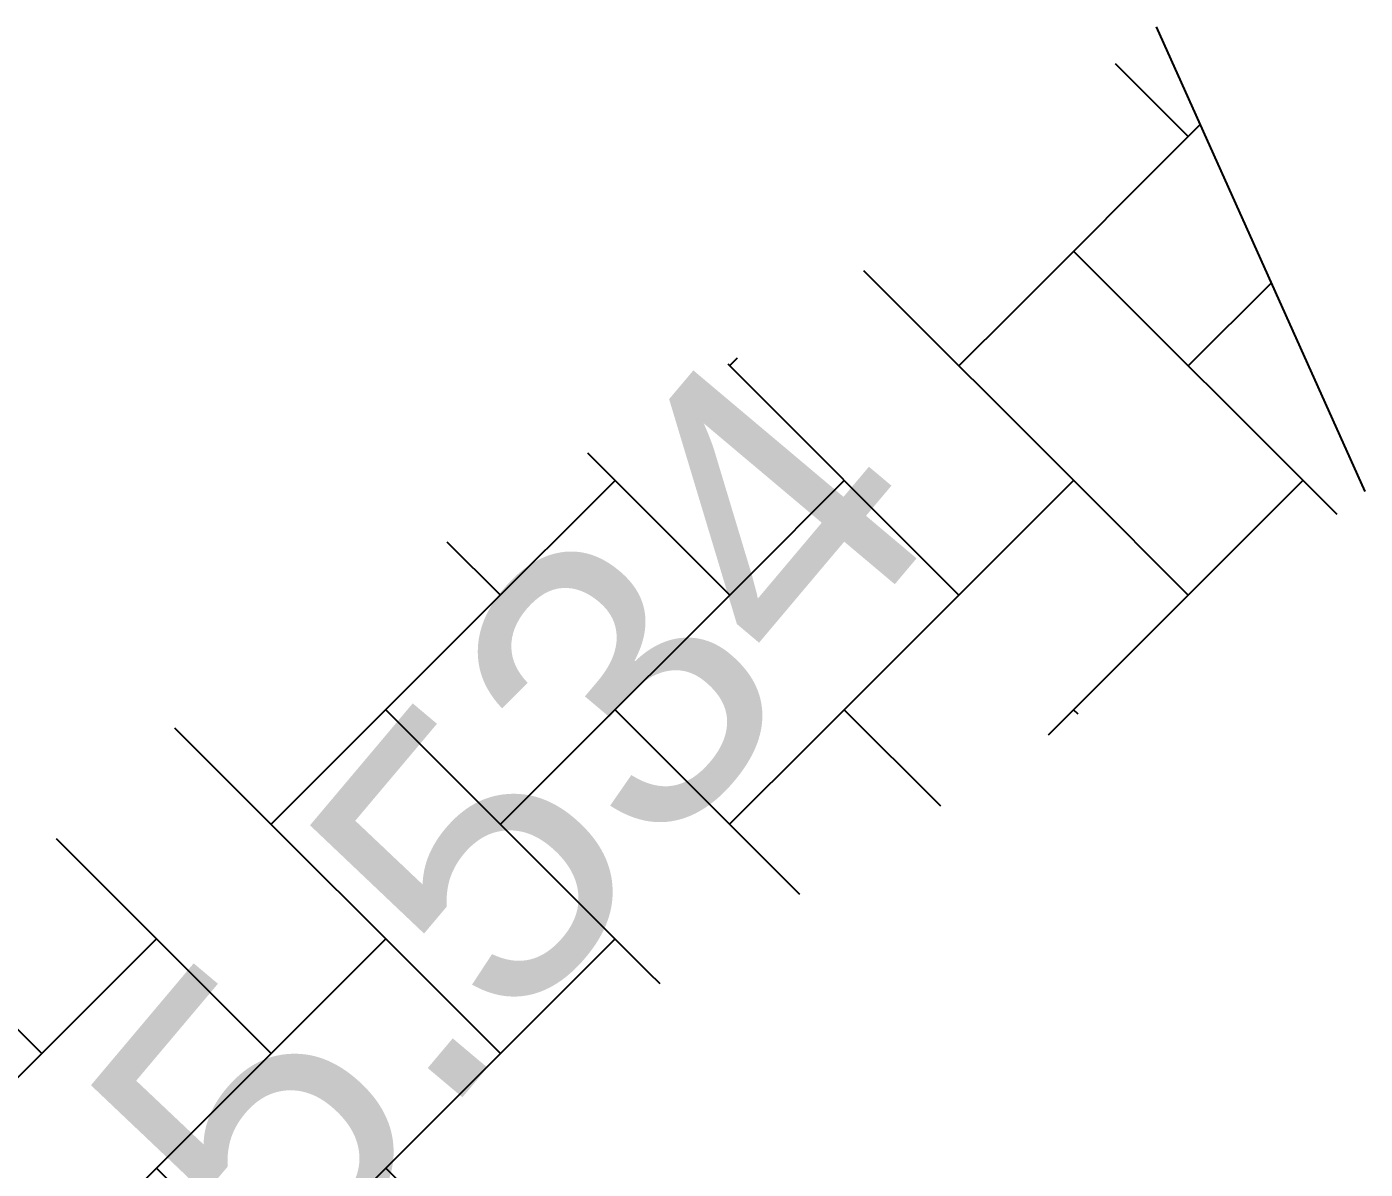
# Model space of a CAD drawing. Header units: millimetres. Extents: x 234588 to 238075, y 2578744 to 2579543.
# Drawn here: x 236622.49 to 236633.39, y 2579105.22 to 2579114.52 of the extents above; entities that cross this region are included whole.
import ezdxf

# ---------------------------------------------------------------- set-up
doc = ezdxf.new("R2010")
doc.units = ezdxf.units.MM
doc.header["$MEASUREMENT"] = 0
doc.layers.add('Points-NUM', color=4, linetype='Continuous')
doc.layers.add('RL', color=7, linetype='Continuous')
doc.styles.get("Standard").update_dxf_attribs({"font": 'arial.ttf'})
pattern_1 = [(135, (3642288.8902, 2266386.2056), (-1.86676190233, 3e-16), [3.96, -1.32]), (225, (3642287.9568, 2266387.139), (-1.86676190233, 3e-16), [3.96, -1.32])]

msp = doc.modelspace()

# ---------------------------------------------------------------- hatches: boundary and pattern name
at = {"layer": 'Points-NUM'}
h = msp.add_hatch(dxfattribs=at)
h.set_pattern_fill('AR-HBONE', color=256, scale=0.33, angle=90, style=0)
h.set_pattern_definition(pattern_1)
h.paths.add_polyline_path([(236631.679, 2579114.504), (236631.667, 2579114.494), (236631.656, 2579114.485), (236631.645, 2579114.475), (236631.634, 2579114.465), (236631.622, 2579114.455), (236631.611, 2579114.445), (236631.6, 2579114.435), (236631.588, 2579114.425), (236631.577, 2579114.416), (236631.566, 2579114.406), (236631.554, 2579114.396), (236631.543, 2579114.386), (236631.532, 2579114.376), (236631.52, 2579114.366), (236631.509, 2579114.356), (236631.498, 2579114.346), (236631.486, 2579114.337), (236631.475, 2579114.327), (236631.464, 2579114.317), (236631.453, 2579114.307), (236631.441, 2579114.297), (236631.43, 2579114.287), (236631.419, 2579114.277), (236631.407, 2579114.267), (236631.396, 2579114.258), (236631.385, 2579114.248), (236631.373, 2579114.238), (236631.362, 2579114.228), (236631.351, 2579114.218), (236631.339, 2579114.208), (236631.328, 2579114.198), (236631.317, 2579114.188), (236631.305, 2579114.179), (236631.294, 2579114.169), (236631.283, 2579114.159), (236631.272, 2579114.149), (236631.26, 2579114.139), (236631.249, 2579114.129), (236631.238, 2579114.119), (236631.226, 2579114.11), (236631.215, 2579114.1), (236631.203, 2579114.09), (236631.192, 2579114.08), (236631.181, 2579114.07), (236631.169, 2579114.061), (236631.158, 2579114.051), (236631.147, 2579114.041), (236631.135, 2579114.031), (236631.124, 2579114.021), (236631.112, 2579114.011), (236631.101, 2579114.002), (236631.09, 2579113.992), (236631.078, 2579113.982), (236631.067, 2579113.972), (236631.056, 2579113.962), (236631.044, 2579113.953), (236631.033, 2579113.943), (236631.022, 2579113.933), (236631.01, 2579113.923), (236630.999, 2579113.913), (236630.987, 2579113.904), (236630.976, 2579113.894), (236630.965, 2579113.884), (236630.953, 2579113.874), (236630.942, 2579113.864), (236630.931, 2579113.855), (236630.919, 2579113.845), (236630.908, 2579113.835), (236630.896, 2579113.825), (236630.885, 2579113.815), (236630.874, 2579113.806), (236630.862, 2579113.796), (236630.851, 2579113.786), (236630.84, 2579113.776), (236630.828, 2579113.766), (236630.817, 2579113.756), (236630.806, 2579113.747), (236630.794, 2579113.737), (236630.783, 2579113.727), (236630.771, 2579113.717), (236630.76, 2579113.707), (236630.749, 2579113.698), (236630.737, 2579113.688), (236630.726, 2579113.678), (236630.715, 2579113.668), (236630.703, 2579113.658), (236630.692, 2579113.649), (236630.68, 2579113.639), (236630.669, 2579113.629), (236630.657, 2579113.62), (236630.646, 2579113.61), (236630.634, 2579113.601), (236630.623, 2579113.591), (236630.611, 2579113.581), (236630.6, 2579113.572), (236630.588, 2579113.562), (236630.577, 2579113.552), (236630.565, 2579113.543), (236630.554, 2579113.533), (236630.542, 2579113.524), (236630.531, 2579113.514), (236630.519, 2579113.504), (236630.508, 2579113.495), (236630.496, 2579113.485), (236630.485, 2579113.475), (236630.473, 2579113.466), (236630.462, 2579113.456), (236630.45, 2579113.447), (236630.438, 2579113.437), (236630.427, 2579113.427), (236630.415, 2579113.418), (236630.404, 2579113.408), (236630.392, 2579113.398), (236630.381, 2579113.389), (236630.369, 2579113.379), (236630.358, 2579113.37), (236630.346, 2579113.36), (236630.335, 2579113.35), (236630.323, 2579113.341), (236630.312, 2579113.331), (236630.3, 2579113.321), (236630.289, 2579113.312), (236630.277, 2579113.302), (236630.266, 2579113.293), (236630.254, 2579113.283), (236630.243, 2579113.273), (236630.231, 2579113.264), (236630.22, 2579113.254), (236630.208, 2579113.244), (236630.197, 2579113.235), (236630.185, 2579113.225), (236630.174, 2579113.216), (236630.162, 2579113.206), (236630.151, 2579113.196), (236630.139, 2579113.187), (236630.127, 2579113.177), (236630.116, 2579113.168), (236631.643, 2579109.34), (236631.666, 2579109.357), (236631.673, 2579109.362), (236631.679, 2579109.366), (236631.685, 2579109.371), (236631.691, 2579109.376), (236631.697, 2579109.38), (236631.703, 2579109.385), (236631.709, 2579109.39), (236631.716, 2579109.394), (236631.722, 2579109.399), (236631.728, 2579109.403), (236631.734, 2579109.408), (236631.74, 2579109.413), (236631.746, 2579109.417), (236631.753, 2579109.422), (236631.759, 2579109.427), (236631.765, 2579109.431), (236631.771, 2579109.436), (236631.777, 2579109.441), (236631.783, 2579109.445), (236631.79, 2579109.45), (236631.796, 2579109.454), (236631.802, 2579109.459), (236631.808, 2579109.464), (236631.814, 2579109.468), (236631.82, 2579109.473), (236631.827, 2579109.478), (236631.833, 2579109.482), (236631.839, 2579109.487), (236631.845, 2579109.492), (236631.851, 2579109.496), (236631.857, 2579109.501), (236631.864, 2579109.505), (236631.87, 2579109.51), (236631.876, 2579109.515), (236631.882, 2579109.519), (236631.888, 2579109.524), (236631.894, 2579109.529), (236631.901, 2579109.533), (236631.907, 2579109.538), (236631.913, 2579109.543), (236631.919, 2579109.547), (236631.925, 2579109.552), (236631.931, 2579109.556), (236631.937, 2579109.561), (236631.944, 2579109.566), (236631.95, 2579109.57), (236631.995, 2579109.605), (236632.048, 2579109.646), (236632.06, 2579109.656), (236632.071, 2579109.665), (236632.083, 2579109.674), (236632.095, 2579109.683), (236632.107, 2579109.693), (236632.118, 2579109.702), (236632.13, 2579109.711), (236632.142, 2579109.721), (236632.154, 2579109.73), (236632.165, 2579109.739), (236632.177, 2579109.749), (236632.189, 2579109.758), (236632.201, 2579109.767), (236632.212, 2579109.777), (236632.224, 2579109.786), (236632.236, 2579109.795), (236632.248, 2579109.805), (236632.259, 2579109.814), (236632.271, 2579109.823), (236632.283, 2579109.833), (236632.295, 2579109.842), (236632.306, 2579109.851), (236632.318, 2579109.861), (236632.33, 2579109.87), (236632.342, 2579109.879), (236632.353, 2579109.889), (236632.365, 2579109.898), (236632.377, 2579109.907), (236632.389, 2579109.917), (236632.4, 2579109.926), (236632.412, 2579109.935), (236632.424, 2579109.945), (236632.436, 2579109.954), (236632.447, 2579109.963), (236632.459, 2579109.973), (236632.471, 2579109.982), (236632.483, 2579109.991), (236632.494, 2579110), (236632.506, 2579110.01), (236632.518, 2579110.019), (236632.53, 2579110.028), (236632.541, 2579110.038), (236632.553, 2579110.047), (236632.565, 2579110.056), (236632.577, 2579110.066), (236632.588, 2579110.075), (236632.633, 2579110.11), (236632.684, 2579110.152), (236632.702, 2579110.167), (236632.713, 2579110.177), (236632.725, 2579110.187), (236632.736, 2579110.196), (236632.748, 2579110.206), (236632.759, 2579110.216), (236632.771, 2579110.225), (236632.782, 2579110.235), (236632.794, 2579110.244), (236632.805, 2579110.254), (236632.817, 2579110.264), (236632.828, 2579110.273), (236632.84, 2579110.283), (236632.851, 2579110.293), (236632.863, 2579110.302), (236632.874, 2579110.312), (236632.886, 2579110.321), (236632.897, 2579110.331), (236632.909, 2579110.341), (236632.92, 2579110.35), (236632.932, 2579110.36), (236632.944, 2579110.37), (236632.955, 2579110.379), (236632.967, 2579110.389), (236632.978, 2579110.398), (236632.99, 2579110.408), (236633.001, 2579110.418), (236633.013, 2579110.427), (236633.024, 2579110.437), (236633.036, 2579110.447), (236633.047, 2579110.456), (236633.059, 2579110.466), (236633.07, 2579110.475), (236633.082, 2579110.485), (236633.093, 2579110.495), (236633.105, 2579110.504), (236633.116, 2579110.514), (236633.128, 2579110.524), (236633.139, 2579110.533), (236633.151, 2579110.543), (236633.162, 2579110.552), (236633.174, 2579110.562), (236633.185, 2579110.572), (236633.197, 2579110.581), (236633.208, 2579110.591), (236633.22, 2579110.601), (236633.248, 2579110.624), (236633.283, 2579110.654), (236633.301, 2579110.67), (236633.313, 2579110.68), (236633.324, 2579110.689), (236633.335, 2579110.699), (236633.347, 2579110.709), (236633.358, 2579110.719), (236633.37, 2579110.729), (236633.381, 2579110.738), (236633.385, 2579110.742), (236631.69, 2579114.514)])
h = msp.add_hatch(dxfattribs=at)
h.set_pattern_fill('AR-HBONE', color=256, scale=0.33, angle=90, style=0)
h.set_pattern_definition(pattern_1)
h.paths.add_polyline_path([(236630.116, 2579113.168), (236630.116, 2579113.168), (236630.104, 2579113.159), (236630.092, 2579113.149), (236630.08, 2579113.14), (236630.069, 2579113.131), (236630.057, 2579113.121), (236630.045, 2579113.112), (236630.033, 2579113.103), (236630.022, 2579113.093), (236630.01, 2579113.084), (236629.998, 2579113.075), (236629.986, 2579113.066), (236629.975, 2579113.056), (236629.963, 2579113.047), (236629.951, 2579113.038), (236629.939, 2579113.028), (236629.928, 2579113.019), (236629.916, 2579113.01), (236629.904, 2579113), (236629.892, 2579112.991), (236629.881, 2579112.982), (236629.869, 2579112.972), (236629.857, 2579112.963), (236629.845, 2579112.954), (236629.833, 2579112.944), (236629.822, 2579112.935), (236629.81, 2579112.926), (236629.798, 2579112.916), (236629.786, 2579112.907), (236629.775, 2579112.898), (236629.763, 2579112.888), (236629.751, 2579112.879), (236629.739, 2579112.87), (236629.728, 2579112.86), (236629.716, 2579112.851), (236629.704, 2579112.842), (236629.692, 2579112.832), (236629.681, 2579112.823), (236629.669, 2579112.814), (236629.657, 2579112.804), (236629.645, 2579112.795), (236629.634, 2579112.786), (236629.622, 2579112.777), (236629.61, 2579112.767), (236629.598, 2579112.758), (236629.587, 2579112.749), (236629.575, 2579112.739), (236629.569, 2579112.735), (236629.563, 2579112.73), (236629.557, 2579112.726), (236629.551, 2579112.721), (236629.544, 2579112.716), (236629.538, 2579112.712), (236629.532, 2579112.707), (236629.526, 2579112.702), (236629.52, 2579112.698), (236629.514, 2579112.693), (236629.507, 2579112.688), (236629.501, 2579112.684), (236629.495, 2579112.679), (236629.489, 2579112.675), (236629.483, 2579112.67), (236629.477, 2579112.665), (236629.47, 2579112.661), (236629.464, 2579112.656), (236629.458, 2579112.651), (236629.452, 2579112.647), (236629.446, 2579112.642), (236629.44, 2579112.637), (236629.434, 2579112.633), (236629.427, 2579112.628), (236629.421, 2579112.624), (236629.415, 2579112.619), (236629.409, 2579112.614), (236629.403, 2579112.61), (236629.397, 2579112.605), (236629.39, 2579112.6), (236629.384, 2579112.596), (236629.378, 2579112.591), (236629.372, 2579112.586), (236629.366, 2579112.582), (236629.36, 2579112.577), (236629.353, 2579112.573), (236629.347, 2579112.568), (236629.341, 2579112.563), (236629.335, 2579112.559), (236629.329, 2579112.554), (236629.323, 2579112.549), (236629.316, 2579112.545), (236629.31, 2579112.54), (236629.304, 2579112.535), (236629.298, 2579112.531), (236629.292, 2579112.526), (236629.286, 2579112.522), (236629.279, 2579112.517), (236629.262, 2579112.505), (236629.244, 2579112.492), (236629.225, 2579112.479), (236629.207, 2579112.466), (236629.189, 2579112.454), (236629.17, 2579112.441), (236629.152, 2579112.428), (236629.134, 2579112.415), (236629.116, 2579112.403), (236629.097, 2579112.39), (236629.079, 2579112.377), (236629.061, 2579112.364), (236629.042, 2579112.352), (236629.024, 2579112.339), (236629.006, 2579112.326), (236628.987, 2579112.313), (236628.969, 2579112.301), (236628.951, 2579112.288), (236628.933, 2579112.275), (236628.914, 2579112.262), (236628.896, 2579112.25), (236628.878, 2579112.237), (236628.859, 2579112.224), (236628.841, 2579112.211), (236628.823, 2579112.198), (236628.804, 2579112.186), (236628.786, 2579112.173), (236628.768, 2579112.16), (236628.749, 2579112.147), (236628.731, 2579112.135), (236628.713, 2579112.122), (236628.695, 2579112.109), (236628.676, 2579112.096), (236628.658, 2579112.084), (236628.64, 2579112.071), (236628.621, 2579112.058), (236628.603, 2579112.045), (236628.585, 2579112.033), (236628.566, 2579112.02), (236628.548, 2579112.007), (236628.53, 2579111.994), (236628.511, 2579111.982), (236628.493, 2579111.969), (236628.475, 2579111.956), (236628.457, 2579111.943), (236628.438, 2579111.931), (236628.42, 2579111.918), (236628.402, 2579111.905), (236628.388, 2579111.896), (236628.375, 2579111.888), (236628.363, 2579111.88), (236628.35, 2579111.871), (236628.338, 2579111.863), (236628.325, 2579111.855), (236628.312, 2579111.847), (236628.3, 2579111.839), (236628.287, 2579111.83), (236628.274, 2579111.822), (236628.262, 2579111.814), (236628.249, 2579111.806), (236628.237, 2579111.798), (236628.224, 2579111.79), (236628.211, 2579111.781), (236628.199, 2579111.773), (236628.186, 2579111.765), (236628.174, 2579111.757), (236628.161, 2579111.749), (236628.148, 2579111.74), (236628.136, 2579111.732), (236628.123, 2579111.724), (236628.111, 2579111.716), (236628.098, 2579111.708), (236628.085, 2579111.699), (236628.073, 2579111.691), (236628.06, 2579111.683), (236628.048, 2579111.675), (236628.035, 2579111.667), (236628.022, 2579111.659), (236628.01, 2579111.65), (236627.997, 2579111.642), (236627.984, 2579111.634), (236627.972, 2579111.626), (236627.959, 2579111.618), (236627.947, 2579111.609), (236627.934, 2579111.601), (236627.921, 2579111.593), (236627.909, 2579111.585), (236627.896, 2579111.577), (236627.884, 2579111.568), (236627.871, 2579111.56), (236627.858, 2579111.552), (236627.846, 2579111.544), (236627.833, 2579111.536), (236627.821, 2579111.528), (236627.808, 2579111.519), (236627.795, 2579111.511), (236627.783, 2579111.503), (236627.77, 2579111.495), (236627.756, 2579111.486), (236629.273, 2579107.762), (236629.29, 2579107.773), (236629.307, 2579107.783), (236629.319, 2579107.791), (236629.332, 2579107.799), (236629.345, 2579107.807), (236629.358, 2579107.815), (236629.37, 2579107.823), (236629.383, 2579107.831), (236629.396, 2579107.839), (236629.408, 2579107.847), (236629.421, 2579107.855), (236629.434, 2579107.863), (236629.447, 2579107.871), (236629.459, 2579107.879), (236629.472, 2579107.887), (236629.485, 2579107.895), (236629.497, 2579107.903), (236629.51, 2579107.911), (236629.523, 2579107.919), (236629.536, 2579107.927), (236629.548, 2579107.935), (236629.561, 2579107.943), (236629.574, 2579107.951), (236629.586, 2579107.959), (236629.599, 2579107.967), (236629.612, 2579107.975), (236629.625, 2579107.983), (236629.637, 2579107.991), (236629.65, 2579107.999), (236629.663, 2579108.007), (236629.676, 2579108.015), (236629.688, 2579108.023), (236629.701, 2579108.031), (236629.714, 2579108.039), (236629.726, 2579108.047), (236629.739, 2579108.055), (236629.752, 2579108.063), (236629.765, 2579108.071), (236629.777, 2579108.079), (236629.79, 2579108.087), (236629.803, 2579108.095), (236629.815, 2579108.103), (236629.828, 2579108.111), (236629.841, 2579108.119), (236629.854, 2579108.127), (236629.866, 2579108.135), (236629.879, 2579108.143), (236629.899, 2579108.156), (236629.936, 2579108.179), (236629.964, 2579108.198), (236629.977, 2579108.206), (236629.99, 2579108.214), (236630.002, 2579108.223), (236630.015, 2579108.231), (236630.027, 2579108.239), (236630.04, 2579108.247), (236630.053, 2579108.255), (236630.065, 2579108.264), (236630.078, 2579108.272), (236630.091, 2579108.28), (236630.103, 2579108.288), (236630.116, 2579108.296), (236630.128, 2579108.304), (236630.141, 2579108.313), (236630.154, 2579108.321), (236630.166, 2579108.329), (236630.179, 2579108.337), (236630.191, 2579108.345), (236630.204, 2579108.354), (236630.217, 2579108.362), (236630.229, 2579108.37), (236630.242, 2579108.378), (236630.254, 2579108.386), (236630.267, 2579108.395), (236630.28, 2579108.403), (236630.292, 2579108.411), (236630.305, 2579108.419), (236630.317, 2579108.427), (236630.33, 2579108.435), (236630.343, 2579108.444), (236630.355, 2579108.452), (236630.368, 2579108.46), (236630.381, 2579108.468), (236630.393, 2579108.476), (236630.406, 2579108.485), (236630.418, 2579108.493), (236630.431, 2579108.501), (236630.444, 2579108.509), (236630.456, 2579108.517), (236630.469, 2579108.525), (236630.481, 2579108.534), (236630.494, 2579108.542), (236630.507, 2579108.55), (236630.519, 2579108.558), (236630.532, 2579108.566), (236630.559, 2579108.584), (236630.627, 2579108.629), (236630.685, 2579108.669), (236630.703, 2579108.682), (236630.721, 2579108.695), (236630.739, 2579108.707), (236630.758, 2579108.72), (236630.776, 2579108.733), (236630.794, 2579108.746), (236630.813, 2579108.758), (236630.831, 2579108.771), (236630.849, 2579108.784), (236630.868, 2579108.797), (236630.886, 2579108.81), (236630.904, 2579108.822), (236630.923, 2579108.835), (236630.941, 2579108.848), (236630.959, 2579108.861), (236630.977, 2579108.873), (236630.996, 2579108.886), (236631.014, 2579108.899), (236631.032, 2579108.912), (236631.051, 2579108.924), (236631.069, 2579108.937), (236631.087, 2579108.95), (236631.106, 2579108.963), (236631.124, 2579108.975), (236631.142, 2579108.988), (236631.16, 2579109.001), (236631.179, 2579109.014), (236631.197, 2579109.026), (236631.215, 2579109.039), (236631.234, 2579109.052), (236631.252, 2579109.065), (236631.27, 2579109.078), (236631.289, 2579109.09), (236631.307, 2579109.103), (236631.325, 2579109.116), (236631.344, 2579109.129), (236631.362, 2579109.141), (236631.38, 2579109.154), (236631.398, 2579109.167), (236631.417, 2579109.18), (236631.435, 2579109.192), (236631.453, 2579109.205), (236631.472, 2579109.218), (236631.49, 2579109.231), (236631.508, 2579109.243), (236631.53, 2579109.258), (236631.604, 2579109.31), (236631.643, 2579109.34)])
h = msp.add_hatch(dxfattribs=at)
h.set_pattern_fill('AR-HBONE', color=256, scale=0.33, angle=90, style=0)
h.set_pattern_definition(pattern_1)
h.paths.add_polyline_path([(236627.058, 2579111.048), (236627.045, 2579111.04), (236627.032, 2579111.032), (236627.019, 2579111.024), (236627.007, 2579111.016), (236626.994, 2579111.008), (236626.981, 2579111), (236626.969, 2579110.992), (236626.956, 2579110.984), (236626.943, 2579110.976), (236626.93, 2579110.968), (236626.918, 2579110.96), (236626.905, 2579110.952), (236626.892, 2579110.944), (236626.88, 2579110.936), (236626.867, 2579110.928), (236626.854, 2579110.92), (236626.841, 2579110.913), (236626.829, 2579110.905), (236626.816, 2579110.897), (236626.803, 2579110.889), (236626.79, 2579110.881), (236626.778, 2579110.873), (236626.765, 2579110.865), (236626.752, 2579110.857), (236626.74, 2579110.849), (236626.727, 2579110.841), (236626.714, 2579110.833), (236626.701, 2579110.825), (236626.689, 2579110.817), (236626.676, 2579110.809), (236626.663, 2579110.801), (236626.651, 2579110.793), (236626.638, 2579110.785), (236626.625, 2579110.778), (236626.612, 2579110.77), (236626.6, 2579110.762), (236626.587, 2579110.754), (236626.574, 2579110.746), (236626.56, 2579110.737), (236626.545, 2579110.727), (236626.53, 2579110.718), (236626.514, 2579110.708), (236626.499, 2579110.698), (236626.484, 2579110.688), (236626.468, 2579110.679), (236626.453, 2579110.669), (236626.438, 2579110.659), (236626.422, 2579110.649), (236626.407, 2579110.64), (236626.392, 2579110.63), (236626.376, 2579110.62), (236626.361, 2579110.61), (236626.346, 2579110.601), (236626.33, 2579110.591), (236626.315, 2579110.581), (236626.3, 2579110.571), (236626.285, 2579110.562), (236626.269, 2579110.552), (236626.254, 2579110.542), (236626.239, 2579110.532), (236626.223, 2579110.523), (236626.208, 2579110.513), (236626.193, 2579110.503), (236626.177, 2579110.493), (236626.162, 2579110.484), (236626.147, 2579110.474), (236626.131, 2579110.464), (236626.116, 2579110.455), (236626.101, 2579110.445), (236626.085, 2579110.435), (236626.07, 2579110.425), (236626.055, 2579110.416), (236626.039, 2579110.406), (236626.024, 2579110.396), (236626.009, 2579110.386), (236625.993, 2579110.377), (236625.978, 2579110.367), (236625.963, 2579110.357), (236625.947, 2579110.347), (236625.932, 2579110.338), (236625.917, 2579110.328), (236625.901, 2579110.318), (236625.886, 2579110.308), (236625.871, 2579110.299), (236625.866, 2579110.296), (236627.611, 2579106.704), (236627.626, 2579106.714), (236627.636, 2579106.72), (236627.645, 2579106.726), (236627.655, 2579106.733), (236627.665, 2579106.739), (236627.675, 2579106.746), (236627.684, 2579106.752), (236627.694, 2579106.759), (236627.704, 2579106.765), (236627.714, 2579106.771), (236627.723, 2579106.778), (236627.733, 2579106.784), (236627.743, 2579106.791), (236627.753, 2579106.797), (236627.762, 2579106.804), (236627.772, 2579106.81), (236627.782, 2579106.816), (236627.792, 2579106.823), (236627.801, 2579106.829), (236627.811, 2579106.836), (236627.821, 2579106.842), (236627.831, 2579106.848), (236627.84, 2579106.855), (236627.85, 2579106.861), (236627.86, 2579106.868), (236627.869, 2579106.874), (236627.879, 2579106.881), (236627.889, 2579106.887), (236627.899, 2579106.893), (236627.908, 2579106.9), (236627.918, 2579106.906), (236627.928, 2579106.913), (236627.938, 2579106.919), (236627.947, 2579106.926), (236627.957, 2579106.932), (236627.967, 2579106.938), (236627.977, 2579106.945), (236627.982, 2579106.948), (236627.996, 2579106.957), (236628.011, 2579106.967), (236628.026, 2579106.976), (236628.042, 2579106.986), (236628.057, 2579106.996), (236628.072, 2579107.006), (236628.088, 2579107.015), (236628.103, 2579107.025), (236628.118, 2579107.035), (236628.133, 2579107.045), (236628.149, 2579107.054), (236628.164, 2579107.064), (236628.179, 2579107.074), (236628.195, 2579107.084), (236628.21, 2579107.093), (236628.225, 2579107.103), (236628.241, 2579107.113), (236628.256, 2579107.123), (236628.271, 2579107.132), (236628.287, 2579107.142), (236628.302, 2579107.152), (236628.317, 2579107.162), (236628.333, 2579107.171), (236628.348, 2579107.181), (236628.363, 2579107.191), (236628.379, 2579107.2), (236628.394, 2579107.21), (236628.409, 2579107.22), (236628.425, 2579107.23), (236628.44, 2579107.239), (236628.455, 2579107.249), (236628.471, 2579107.259), (236628.486, 2579107.269), (236628.501, 2579107.278), (236628.517, 2579107.288), (236628.532, 2579107.298), (236628.547, 2579107.308), (236628.562, 2579107.317), (236628.578, 2579107.327), (236628.593, 2579107.337), (236628.608, 2579107.347), (236628.624, 2579107.356), (236628.639, 2579107.366), (236628.654, 2579107.376), (236628.67, 2579107.386), (236628.678, 2579107.391), (236628.696, 2579107.402), (236628.709, 2579107.41), (236628.722, 2579107.418), (236628.734, 2579107.426), (236628.747, 2579107.434), (236628.76, 2579107.442), (236628.773, 2579107.45), (236628.785, 2579107.458), (236628.798, 2579107.466), (236628.811, 2579107.474), (236628.823, 2579107.482), (236628.836, 2579107.49), (236628.849, 2579107.498), (236628.862, 2579107.505), (236628.874, 2579107.513), (236628.887, 2579107.521), (236628.9, 2579107.529), (236628.913, 2579107.537), (236628.925, 2579107.545), (236628.938, 2579107.553), (236628.951, 2579107.561), (236628.963, 2579107.569), (236628.976, 2579107.577), (236628.989, 2579107.585), (236629.002, 2579107.593), (236629.014, 2579107.601), (236629.027, 2579107.609), (236629.04, 2579107.617), (236629.052, 2579107.625), (236629.065, 2579107.632), (236629.078, 2579107.64), (236629.091, 2579107.648), (236629.103, 2579107.656), (236629.116, 2579107.664), (236629.129, 2579107.672), (236629.142, 2579107.68), (236629.154, 2579107.688), (236629.167, 2579107.696), (236629.18, 2579107.704), (236629.192, 2579107.712), (236629.205, 2579107.72), (236629.218, 2579107.728), (236629.231, 2579107.736), (236629.243, 2579107.744), (236629.256, 2579107.752), (236629.271, 2579107.761), (236629.273, 2579107.762), (236627.756, 2579111.486), (236627.745, 2579111.479), (236627.732, 2579111.471), (236627.719, 2579111.463), (236627.706, 2579111.455), (236627.694, 2579111.447), (236627.681, 2579111.439), (236627.668, 2579111.431), (236627.655, 2579111.423), (236627.643, 2579111.415), (236627.63, 2579111.407), (236627.617, 2579111.399), (236627.605, 2579111.391), (236627.592, 2579111.383), (236627.579, 2579111.375), (236627.566, 2579111.367), (236627.554, 2579111.359), (236627.541, 2579111.351), (236627.528, 2579111.343), (236627.516, 2579111.335), (236627.503, 2579111.327), (236627.49, 2579111.319), (236627.477, 2579111.311), (236627.465, 2579111.303), (236627.452, 2579111.295), (236627.439, 2579111.287), (236627.427, 2579111.279), (236627.414, 2579111.271), (236627.401, 2579111.263), (236627.388, 2579111.255), (236627.376, 2579111.247), (236627.363, 2579111.239), (236627.35, 2579111.231), (236627.338, 2579111.223), (236627.325, 2579111.215), (236627.312, 2579111.207), (236627.299, 2579111.199), (236627.287, 2579111.191), (236627.274, 2579111.183), (236627.261, 2579111.175), (236627.248, 2579111.167), (236627.236, 2579111.159), (236627.223, 2579111.151), (236627.21, 2579111.143), (236627.198, 2579111.135), (236627.185, 2579111.127), (236627.172, 2579111.119), (236627.159, 2579111.111), (236627.147, 2579111.103), (236627.134, 2579111.095), (236627.121, 2579111.087), (236627.109, 2579111.079), (236627.096, 2579111.071), (236627.083, 2579111.063), (236627.07, 2579111.055)])
h = msp.add_hatch(dxfattribs=at)
h.set_pattern_fill('AR-HBONE', color=256, scale=0.33, angle=90, style=0)
h.set_pattern_definition(pattern_1)
h.paths.add_polyline_path([(236624.104, 2579109.101), (236624.087, 2579109.088), (236624.069, 2579109.076), (236624.052, 2579109.063), (236624.034, 2579109.051), (236624.016, 2579109.038), (236623.999, 2579109.026), (236623.981, 2579109.013), (236623.964, 2579109.001), (236623.946, 2579108.988), (236623.929, 2579108.976), (236623.911, 2579108.963), (236623.894, 2579108.951), (236623.876, 2579108.938), (236623.859, 2579108.926), (236623.841, 2579108.913), (236623.824, 2579108.901), (236623.806, 2579108.888), (236623.789, 2579108.876), (236623.771, 2579108.863), (236623.753, 2579108.851), (236623.736, 2579108.838), (236623.718, 2579108.826), (236623.701, 2579108.813), (236623.683, 2579108.801), (236623.666, 2579108.788), (236623.648, 2579108.776), (236623.631, 2579108.763), (236623.613, 2579108.751), (236623.596, 2579108.738), (236623.578, 2579108.726), (236623.561, 2579108.713), (236623.545, 2579108.699), (236623.529, 2579108.684), (236623.513, 2579108.67), (236623.498, 2579108.655), (236623.482, 2579108.64), (236623.466, 2579108.626), (236623.451, 2579108.611), (236623.435, 2579108.596), (236623.419, 2579108.581), (236623.403, 2579108.567), (236623.388, 2579108.552), (236623.372, 2579108.537), (236623.356, 2579108.523), (236623.341, 2579108.508), (236623.325, 2579108.493), (236623.309, 2579108.479), (236623.294, 2579108.464), (236623.278, 2579108.449), (236623.262, 2579108.435), (236623.247, 2579108.42), (236623.231, 2579108.405), (236623.215, 2579108.391), (236623.2, 2579108.376), (236623.184, 2579108.361), (236623.168, 2579108.347), (236623.152, 2579108.332), (236623.137, 2579108.317), (236623.121, 2579108.303), (236623.105, 2579108.288), (236623.09, 2579108.273), (236623.074, 2579108.258), (236623.058, 2579108.244), (236623.043, 2579108.229), (236623.027, 2579108.214), (236623.011, 2579108.2), (236622.996, 2579108.185), (236622.98, 2579108.17), (236622.964, 2579108.156), (236622.949, 2579108.141), (236622.933, 2579108.126), (236622.917, 2579108.112), (236622.902, 2579108.097), (236622.886, 2579108.082), (236622.87, 2579108.068), (236622.854, 2579108.053), (236622.839, 2579108.038), (236622.823, 2579108.024), (236622.807, 2579108.009), (236622.8, 2579108), (236622.791, 2579107.988), (236622.787, 2579107.982), (236622.782, 2579107.976), (236622.778, 2579107.97), (236622.773, 2579107.964), (236622.769, 2579107.958), (236622.764, 2579107.952), (236622.76, 2579107.946), (236622.756, 2579107.94), (236622.751, 2579107.934), (236622.742, 2579107.922), (236622.738, 2579107.916), (236622.733, 2579107.91), (236622.729, 2579107.904), (236622.725, 2579107.898), (236622.72, 2579107.892), (236622.716, 2579107.886), (236622.711, 2579107.88), (236622.707, 2579107.874), (236622.702, 2579107.868), (236622.698, 2579107.862), (236622.689, 2579107.85), (236622.685, 2579107.844), (236622.68, 2579107.838), (236622.676, 2579107.832), (236622.671, 2579107.826), (236622.667, 2579107.82), (236622.662, 2579107.814), (236622.658, 2579107.808), (236622.654, 2579107.802), (236622.649, 2579107.795), (236622.645, 2579107.789), (236622.64, 2579107.783), (236622.636, 2579107.777), (236622.627, 2579107.765), (236622.623, 2579107.759), (236622.618, 2579107.753), (236622.614, 2579107.747), (236622.609, 2579107.741), (236622.605, 2579107.735), (236622.6, 2579107.729), (236622.591, 2579107.717), (236622.586, 2579107.707), (236622.58, 2579107.695), (236622.574, 2579107.683), (236622.567, 2579107.671), (236622.561, 2579107.659), (236622.555, 2579107.647), (236622.549, 2579107.635), (236622.543, 2579107.622), (236622.536, 2579107.61), (236622.53, 2579107.598), (236622.524, 2579107.586), (236622.518, 2579107.574), (236622.512, 2579107.562), (236622.506, 2579107.55), (236622.499, 2579107.537), (236622.493, 2579107.525), (236622.487, 2579107.513), (236622.481, 2579107.501), (236622.475, 2579107.489), (236622.468, 2579107.477), (236622.462, 2579107.465), (236622.456, 2579107.452), (236622.45, 2579107.44), (236622.444, 2579107.428), (236622.437, 2579107.416), (236622.431, 2579107.404), (236622.425, 2579107.392), (236622.419, 2579107.38), (236622.413, 2579107.367), (236622.406, 2579107.355), (236622.4, 2579107.343), (236622.394, 2579107.331), (236622.388, 2579107.319), (236622.382, 2579107.307), (236622.376, 2579107.295), (236622.369, 2579107.282), (236622.363, 2579107.27), (236622.357, 2579107.258), (236622.351, 2579107.246), (236622.345, 2579107.234), (236622.338, 2579107.222), (236622.332, 2579107.21), (236622.326, 2579107.197), (236622.32, 2579107.185), (236622.314, 2579107.173), (236622.307, 2579107.161), (236622.301, 2579107.149), (236622.295, 2579107.137), (236622.29, 2579107.124), (236622.286, 2579107.111), (236622.282, 2579107.098), (236622.279, 2579107.084), (236622.275, 2579107.071), (236622.271, 2579107.058), (236622.267, 2579107.045), (236622.263, 2579107.032), (236622.26, 2579107.018), (236622.256, 2579107.005), (236622.252, 2579106.992), (236622.248, 2579106.979), (236622.244, 2579106.965), (236622.241, 2579106.952), (236622.237, 2579106.939), (236622.233, 2579106.926), (236622.229, 2579106.913), (236622.225, 2579106.899), (236622.222, 2579106.886), (236622.218, 2579106.873), (236622.214, 2579106.86), (236622.21, 2579106.846), (236622.207, 2579106.833), (236622.203, 2579106.82), (236622.199, 2579106.807), (236622.195, 2579106.794), (236622.191, 2579106.78), (236622.188, 2579106.767), (236622.184, 2579106.754), (236622.18, 2579106.741), (236622.176, 2579106.727), (236622.172, 2579106.714), (236622.169, 2579106.701), (236622.165, 2579106.688), (236622.161, 2579106.675), (236622.157, 2579106.661), (236622.153, 2579106.648), (236622.15, 2579106.635), (236622.146, 2579106.622), (236622.142, 2579106.609), (236622.138, 2579106.595), (236622.134, 2579106.582), (236622.131, 2579106.569), (236622.127, 2579106.556), (236622.123, 2579106.542), (236622.119, 2579106.529), (236622.115, 2579106.516), (236622.112, 2579106.503), (236622.109, 2579106.489), (236622.107, 2579106.475), (236622.105, 2579106.461), (236622.103, 2579106.447), (236622.102, 2579106.433), (236622.1, 2579106.418), (236622.098, 2579106.404), (236622.097, 2579106.39), (236622.095, 2579106.376), (236622.093, 2579106.362), (236622.091, 2579106.348), (236622.09, 2579106.334), (236622.088, 2579106.319), (236622.086, 2579106.305), (236622.084, 2579106.291), (236622.083, 2579106.277), (236622.081, 2579106.263), (236622.079, 2579106.249), (236622.078, 2579106.235), (236622.076, 2579106.22), (236622.074, 2579106.206), (236622.072, 2579106.192), (236622.071, 2579106.178), (236622.069, 2579106.164), (236622.067, 2579106.15), (236622.065, 2579106.135), (236622.064, 2579106.121), (236622.062, 2579106.107), (236622.06, 2579106.093), (236622.059, 2579106.079), (236622.057, 2579106.065), (236622.055, 2579106.051), (236622.053, 2579106.036), (236622.052, 2579106.022), (236622.05, 2579106.008), (236622.048, 2579105.994), (236622.046, 2579105.98), (236622.045, 2579105.966), (236622.043, 2579105.952), (236622.041, 2579105.937), (236622.04, 2579105.923), (236622.038, 2579105.909), (236622.036, 2579105.895), (236622.034, 2579105.881), (236622.033, 2579105.867), (236622.031, 2579105.853), (236622.029, 2579105.838), (236622.027, 2579105.824), (236622.026, 2579105.81), (236622.026, 2579105.795), (236622.026, 2579105.78), (236622.026, 2579105.765), (236622.026, 2579105.75), (236622.026, 2579105.735), (236622.026, 2579105.72), (236622.026, 2579105.705), (236622.026, 2579105.69), (236622.026, 2579105.676), (236622.026, 2579105.661), (236622.026, 2579105.646), (236622.026, 2579105.631), (236622.026, 2579105.616), (236622.026, 2579105.601), (236622.026, 2579105.586), (236622.026, 2579105.571), (236622.026, 2579105.556), (236622.026, 2579105.541), (236622.026, 2579105.526), (236622.026, 2579105.511), (236622.026, 2579105.496), (236622.026, 2579105.482), (236622.026, 2579105.467), (236622.026, 2579105.452), (236622.026, 2579105.437), (236622.026, 2579105.422), (236622.026, 2579105.407), (236622.027, 2579105.392), (236622.027, 2579105.377), (236622.027, 2579105.362), (236622.027, 2579105.347), (236622.027, 2579105.332), (236622.027, 2579105.317), (236622.027, 2579105.302), (236622.027, 2579105.288), (236622.027, 2579105.273), (236622.027, 2579105.258), (236622.027, 2579105.243), (236622.027, 2579105.228), (236622.027, 2579105.213), (236622.027, 2579105.198), (236622.027, 2579105.183), (236622.027, 2579105.168), (236622.027, 2579105.153), (236622.027, 2579105.138), (236622.027, 2579105.123), (236622.027, 2579105.108), (236622.027, 2579105.093), (236622.028, 2579105.078), (236622.03, 2579105.062), (236622.031, 2579105.047), (236622.033, 2579105.031), (236622.034, 2579105.016), (236622.035, 2579105), (236622.037, 2579104.985), (236622.038, 2579104.969), (236622.04, 2579104.954), (236622.041, 2579104.938), (236622.043, 2579104.922), (236622.044, 2579104.907), (236622.045, 2579104.891), (236622.047, 2579104.876), (236622.048, 2579104.86), (236622.05, 2579104.845), (236622.051, 2579104.829), (236622.053, 2579104.814), (236622.054, 2579104.798), (236622.055, 2579104.782), (236622.057, 2579104.767), (236622.058, 2579104.751), (236622.06, 2579104.736), (236622.061, 2579104.72), (236622.062, 2579104.705), (236622.064, 2579104.689), (236622.065, 2579104.674), (236622.067, 2579104.658), (236622.068, 2579104.643), (236622.07, 2579104.627), (236622.071, 2579104.611), (236622.072, 2579104.596), (236622.074, 2579104.58), (236622.075, 2579104.565), (236622.077, 2579104.549), (236622.078, 2579104.534), (236622.08, 2579104.518), (236622.081, 2579104.503), (236622.082, 2579104.487), (236622.084, 2579104.472), (236622.085, 2579104.456), (236622.087, 2579104.44), (236622.088, 2579104.425), (236622.09, 2579104.409), (236622.091, 2579104.394), (236622.092, 2579104.378), (236622.094, 2579104.363), (236622.095, 2579104.347), (236622.098, 2579104.331), (236622.1, 2579104.315), (236622.103, 2579104.299), (236622.105, 2579104.283), (236622.108, 2579104.267), (236622.11, 2579104.251), (236622.113, 2579104.235), (236622.115, 2579104.219), (236622.118, 2579104.203), (236622.12, 2579104.187), (236622.123, 2579104.171), (236622.125, 2579104.155), (236622.128, 2579104.139), (236622.13, 2579104.123), (236622.133, 2579104.107), (236622.135, 2579104.091), (236622.138, 2579104.075), (236622.14, 2579104.059), (236622.143, 2579104.043), (236622.145, 2579104.027), (236622.148, 2579104.011), (236622.15, 2579103.995), (236622.153, 2579103.979), (236622.155, 2579103.963), (236622.158, 2579103.947), (236622.16, 2579103.931), (236622.163, 2579103.915), (236622.165, 2579103.899), (236622.168, 2579103.883), (236622.17, 2579103.866), (236622.173, 2579103.85), (236622.175, 2579103.834), (236622.178, 2579103.818), (236622.18, 2579103.802), (236622.183, 2579103.786), (236622.185, 2579103.77), (236622.188, 2579103.754), (236622.19, 2579103.738), (236622.193, 2579103.722), (236622.195, 2579103.706), (236622.198, 2579103.69), (236622.2, 2579103.674), (236622.203, 2579103.658), (236622.205, 2579103.642), (236622.208, 2579103.626), (236622.21, 2579103.61), (236622.213, 2579103.594), (236622.215, 2579103.578), (236622.219, 2579103.562), (236622.222, 2579103.545), (236622.225, 2579103.529), (236622.228, 2579103.513), (236622.232, 2579103.496), (236622.235, 2579103.48), (236622.238, 2579103.464), (236622.241, 2579103.447), (236622.245, 2579103.431), (236622.248, 2579103.415), (236622.251, 2579103.398), (236622.254, 2579103.382), (236622.258, 2579103.366), (236622.261, 2579103.349), (236622.264, 2579103.333), (236622.267, 2579103.317), (236622.271, 2579103.3), (236622.274, 2579103.284), (236622.277, 2579103.268), (236622.28, 2579103.251), (236622.284, 2579103.235), (236622.287, 2579103.219), (236622.29, 2579103.202), (236622.293, 2579103.186), (236622.297, 2579103.17), (236622.3, 2579103.153), (236622.303, 2579103.137), (236622.307, 2579103.121), (236622.31, 2579103.104), (236622.313, 2579103.088), (236622.316, 2579103.072), (236622.32, 2579103.055), (236622.323, 2579103.039), (236622.326, 2579103.023), (236622.329, 2579103.006), (236622.333, 2579102.99), (236622.336, 2579102.974), (236622.339, 2579102.957), (236622.342, 2579102.941), (236622.346, 2579102.925), (236622.349, 2579102.908), (236622.352, 2579102.892), (236622.355, 2579102.875), (236622.359, 2579102.859), (236622.362, 2579102.843), (236622.365, 2579102.826), (236622.368, 2579102.81), (236622.372, 2579102.794), (236622.375, 2579102.777), (236622.379, 2579102.761), (236622.383, 2579102.744), (236622.386, 2579102.728), (236622.39, 2579102.711), (236622.394, 2579102.695), (236622.397, 2579102.678), (236622.401, 2579102.662), (236622.405, 2579102.645), (236622.408, 2579102.629), (236622.412, 2579102.612), (236622.416, 2579102.596), (236622.419, 2579102.579), (236622.423, 2579102.563), (236622.427, 2579102.546), (236622.43, 2579102.53), (236622.434, 2579102.513), (236622.438, 2579102.497), (236622.441, 2579102.48), (236622.445, 2579102.464), (236622.449, 2579102.447), (236622.453, 2579102.431), (236622.456, 2579102.414), (236622.46, 2579102.398), (236622.464, 2579102.381), (236622.467, 2579102.365), (236622.471, 2579102.348), (236622.475, 2579102.332), (236622.478, 2579102.315), (236622.482, 2579102.299), (236622.486, 2579102.282), (236622.489, 2579102.265), (236622.493, 2579102.249), (236622.497, 2579102.232), (236622.5, 2579102.216), (236622.504, 2579102.199), (236622.508, 2579102.183), (236622.511, 2579102.166), (236622.515, 2579102.15), (236622.519, 2579102.133), (236622.522, 2579102.117), (236622.526, 2579102.1), (236622.53, 2579102.084), (236622.534, 2579102.067), (236622.537, 2579102.051), (236622.541, 2579102.034), (236622.545, 2579102.018), (236622.548, 2579102.001), (236622.552, 2579101.985), (236622.556, 2579101.968), (236622.56, 2579101.952), (236622.563, 2579101.935), (236622.567, 2579101.919), (236622.571, 2579101.902), (236622.575, 2579101.886), (236622.578, 2579101.869), (236622.582, 2579101.853), (236622.586, 2579101.836), (236622.59, 2579101.82), (236622.594, 2579101.803), (236622.597, 2579101.786), (236622.601, 2579101.77), (236622.605, 2579101.753), (236622.609, 2579101.737), (236622.612, 2579101.72), (236622.616, 2579101.704), (236622.62, 2579101.687), (236622.624, 2579101.671), (236622.628, 2579101.654), (236622.631, 2579101.638), (236622.635, 2579101.621), (236622.639, 2579101.605), (236622.643, 2579101.588), (236622.646, 2579101.572), (236622.65, 2579101.555), (236622.654, 2579101.539), (236622.658, 2579101.522), (236622.662, 2579101.506), (236622.665, 2579101.489), (236622.669, 2579101.472), (236622.673, 2579101.456), (236622.677, 2579101.439), (236622.68, 2579101.423), (236622.684, 2579101.406), (236622.688, 2579101.39), (236622.692, 2579101.373), (236622.696, 2579101.357), (236622.699, 2579101.34), (236622.703, 2579101.324), (236622.707, 2579101.307), (236622.711, 2579101.291), (236622.714, 2579101.274), (236622.718, 2579101.258), (236622.722, 2579101.241), (236622.726, 2579101.225), (236622.73, 2579101.208), (236622.733, 2579101.19), (236622.738, 2579101.171), (236622.742, 2579101.152), (236622.746, 2579101.133), (236622.75, 2579101.114), (236622.754, 2579101.094), (236622.758, 2579101.075), (236622.762, 2579101.056), (236622.766, 2579101.037), (236622.77, 2579101.018), (236622.774, 2579100.999), (236622.779, 2579100.98), (236622.783, 2579100.96), (236622.787, 2579100.941), (236622.791, 2579100.922), (236622.795, 2579100.903), (236622.799, 2579100.884), (236622.803, 2579100.865), (236622.807, 2579100.846), (236622.811, 2579100.826), (236622.815, 2579100.807), (236622.82, 2579100.788), (236622.824, 2579100.769), (236622.828, 2579100.75), (236622.832, 2579100.731), (236622.836, 2579100.712), (236622.84, 2579100.692), (236622.844, 2579100.673), (236622.848, 2579100.654), (236622.852, 2579100.635), (236622.856, 2579100.616), (236622.86, 2579100.597), (236622.865, 2579100.578), (236622.869, 2579100.558), (236622.873, 2579100.539), (236622.877, 2579100.52), (236622.881, 2579100.501), (236622.885, 2579100.482), (236622.889, 2579100.463), (236622.893, 2579100.444), (236622.897, 2579100.424), (236622.901, 2579100.405), (236622.906, 2579100.386), (236622.91, 2579100.367), (236622.914, 2579100.348), (236622.918, 2579100.329), (236622.922, 2579100.31), (236622.926, 2579100.29), (236622.929, 2579100.274), (236622.932, 2579100.26), (236622.934, 2579100.247), (236622.937, 2579100.233), (236622.939, 2579100.22), (236622.942, 2579100.207), (236622.944, 2579100.193), (236622.947, 2579100.18), (236622.949, 2579100.167), (236622.952, 2579100.153), (236622.954, 2579100.14), (236622.957, 2579100.126), (236622.959, 2579100.113), (236622.962, 2579100.1), (236622.964, 2579100.086), (236622.966, 2579100.073), (236622.969, 2579100.06), (236622.971, 2579100.046), (236622.974, 2579100.033), (236622.976, 2579100.019), (236622.979, 2579100.006), (236622.981, 2579099.993), (236622.984, 2579099.979), (236622.986, 2579099.966), (236622.989, 2579099.953), (236622.991, 2579099.939), (236622.994, 2579099.926), (236622.996, 2579099.913), (236622.999, 2579099.899), (236623.003, 2579099.877), (236626.904, 2579100.556), (236626.903, 2579100.564), (236626.9, 2579100.577), (236626.898, 2579100.59), (236626.895, 2579100.604), (236626.893, 2579100.617), (236626.89, 2579100.631), (236626.888, 2579100.644), (236626.885, 2579100.657), (236626.883, 2579100.671), (236626.881, 2579100.684), (236626.878, 2579100.697), (236626.876, 2579100.711), (236626.873, 2579100.724), (236626.871, 2579100.738), (236626.868, 2579100.751), (236626.866, 2579100.764), (236626.863, 2579100.778), (236626.861, 2579100.791), (236626.858, 2579100.804), (236626.856, 2579100.818), (236626.853, 2579100.831), (236626.851, 2579100.845), (236626.849, 2579100.858), (236626.846, 2579100.871), (236626.844, 2579100.885), (236626.841, 2579100.898), (236626.839, 2579100.911), (236626.836, 2579100.925), (236626.834, 2579100.938), (236626.831, 2579100.951), (236626.829, 2579100.965), (236626.826, 2579100.978), (236626.817, 2579101.03), (236626.802, 2579101.102), (236626.794, 2579101.138), (236626.79, 2579101.157), (236626.786, 2579101.177), (236626.782, 2579101.196), (236626.778, 2579101.215), (236626.774, 2579101.234), (236626.77, 2579101.253), (236626.766, 2579101.272), (236626.761, 2579101.291), (236626.757, 2579101.311), (236626.753, 2579101.33), (236626.749, 2579101.349), (236626.745, 2579101.368), (236626.741, 2579101.387), (236626.737, 2579101.406), (236626.733, 2579101.425), (236626.729, 2579101.445), (236626.725, 2579101.464), (236626.72, 2579101.483), (236626.716, 2579101.502), (236626.712, 2579101.521), (236626.708, 2579101.54), (236626.704, 2579101.559), (236626.7, 2579101.579), (236626.696, 2579101.598), (236626.692, 2579101.617), (236626.688, 2579101.636), (236626.684, 2579101.655), (236626.68, 2579101.674), (236626.675, 2579101.694), (236626.671, 2579101.713), (236626.667, 2579101.732), (236626.663, 2579101.751), (236626.659, 2579101.77), (236626.655, 2579101.789), (236626.651, 2579101.808), (236626.647, 2579101.828), (236626.643, 2579101.847), (236626.639, 2579101.866), (236626.634, 2579101.885), (236626.63, 2579101.904), (236626.626, 2579101.923), (236626.622, 2579101.942), (236626.618, 2579101.962), (236626.614, 2579101.981), (236626.61, 2579102), (236626.603, 2579102.031), (236626.593, 2579102.075), (236626.586, 2579102.107), (236626.582, 2579102.123), (236626.579, 2579102.14), (236626.575, 2579102.156), (236626.571, 2579102.173), (236626.567, 2579102.189), (236626.564, 2579102.206), (236626.56, 2579102.223), (236626.556, 2579102.239), (236626.552, 2579102.256), (236626.548, 2579102.272), (236626.545, 2579102.289), (236626.541, 2579102.305), (236626.537, 2579102.322), (236626.533, 2579102.338), (236626.53, 2579102.355), (236626.526, 2579102.371), (236626.522, 2579102.388), (236626.518, 2579102.404), (236626.514, 2579102.421), (236626.511, 2579102.437), (236626.507, 2579102.454), (236626.503, 2579102.47), (236626.499, 2579102.487), (236626.496, 2579102.503), (236626.492, 2579102.52), (236626.488, 2579102.537), (236626.484, 2579102.553), (236626.48, 2579102.57), (236626.477, 2579102.586), (236626.473, 2579102.603), (236626.469, 2579102.619), (236626.465, 2579102.636), (236626.462, 2579102.652), (236626.458, 2579102.669), (236626.454, 2579102.685), (236626.45, 2579102.702), (236626.446, 2579102.718), (236626.443, 2579102.735), (236626.439, 2579102.751), (236626.435, 2579102.768), (236626.431, 2579102.784), (236626.428, 2579102.801), (236626.424, 2579102.817), (236626.42, 2579102.834), (236626.416, 2579102.851), (236626.412, 2579102.867), (236626.41, 2579102.88), (236626.406, 2579102.896), (236626.402, 2579102.913), (236626.399, 2579102.929), (236626.395, 2579102.946), (236626.391, 2579102.962), (236626.388, 2579102.979), (236626.384, 2579102.995), (236626.38, 2579103.012), (236626.377, 2579103.028), (236626.373, 2579103.045), (236626.369, 2579103.061), (236626.365, 2579103.078), (236626.362, 2579103.094), (236626.358, 2579103.111), (236626.354, 2579103.127), (236626.351, 2579103.144), (236626.347, 2579103.16), (236626.343, 2579103.177), (236626.34, 2579103.193), (236626.336, 2579103.21), (236626.332, 2579103.226), (236626.329, 2579103.243), (236626.325, 2579103.259), (236626.321, 2579103.276), (236626.318, 2579103.292), (236626.314, 2579103.309), (236626.31, 2579103.325), (236626.307, 2579103.342), (236626.303, 2579103.358), (236626.299, 2579103.375), (236626.296, 2579103.391), (236626.292, 2579103.408), (236626.288, 2579103.425), (236626.284, 2579103.441), (236626.281, 2579103.458), (236626.277, 2579103.474), (236626.273, 2579103.491), (236626.27, 2579103.507), (236626.266, 2579103.524), (236626.262, 2579103.54), (236626.259, 2579103.557), (236626.255, 2579103.573), (236626.251, 2579103.59), (236626.247, 2579103.608), (236626.245, 2579103.617), (236626.242, 2579103.633), (236626.239, 2579103.65), (236626.236, 2579103.666), (236626.232, 2579103.682), (236626.229, 2579103.699), (236626.226, 2579103.715), (236626.223, 2579103.731), (236626.219, 2579103.748), (236626.216, 2579103.764), (236626.213, 2579103.78), (236626.21, 2579103.797), (236626.206, 2579103.813), (236626.203, 2579103.829), (236626.2, 2579103.846), (236626.197, 2579103.862), (236626.193, 2579103.878), (236626.19, 2579103.895), (236626.187, 2579103.911), (236626.184, 2579103.927), (236626.18, 2579103.944), (236626.177, 2579103.96), (236626.174, 2579103.976), (236626.171, 2579103.993), (236626.167, 2579104.009), (236626.164, 2579104.025), (236626.161, 2579104.042), (236626.158, 2579104.058), (236626.154, 2579104.074), (236626.151, 2579104.091), (236626.148, 2579104.107), (236626.145, 2579104.123), (236626.141, 2579104.14), (236626.138, 2579104.156), (236626.135, 2579104.172), (236626.131, 2579104.189), (236626.128, 2579104.205), (236626.125, 2579104.221), (236626.122, 2579104.238), (236626.118, 2579104.254), (236626.115, 2579104.269), (236626.113, 2579104.286), (236626.11, 2579104.302), (236626.108, 2579104.318), (236626.105, 2579104.334), (236626.103, 2579104.35), (236626.1, 2579104.366), (236626.098, 2579104.382), (236626.095, 2579104.398), (236626.093, 2579104.414), (236626.09, 2579104.43), (236626.088, 2579104.446), (236626.085, 2579104.462), (236626.083, 2579104.478), (236626.08, 2579104.494), (236626.078, 2579104.51), (236626.075, 2579104.526), (236626.073, 2579104.542), (236626.07, 2579104.558), (236626.068, 2579104.574), (236626.065, 2579104.59), (236626.063, 2579104.606), (236626.06, 2579104.622), (236626.058, 2579104.638), (236626.055, 2579104.654), (236626.053, 2579104.67), (236626.05, 2579104.686), (236626.048, 2579104.702), (236626.045, 2579104.718), (236626.043, 2579104.734), (236626.04, 2579104.75), (236626.038, 2579104.766), (236626.035, 2579104.782), (236626.033, 2579104.798), (236626.03, 2579104.814), (236626.027, 2579104.834), (236626.026, 2579104.848), (236626.025, 2579104.863), (236626.023, 2579104.879), (236626.022, 2579104.894), (236626.02, 2579104.91), (236626.019, 2579104.926), (236626.017, 2579104.941), (236626.016, 2579104.957), (236626.015, 2579104.972), (236626.013, 2579104.988), (236626.012, 2579105.003), (236626.01, 2579105.019), (236626.009, 2579105.034), (236626.007, 2579105.05), (236626.006, 2579105.066), (236626.005, 2579105.081), (236626.003, 2579105.097), (236626.002, 2579105.112), (236626, 2579105.128), (236625.999, 2579105.143), (236625.997, 2579105.159), (236625.996, 2579105.174), (236625.995, 2579105.19), (236625.993, 2579105.205), (236625.992, 2579105.221), (236625.99, 2579105.237), (236625.989, 2579105.252), (236625.988, 2579105.268), (236625.987, 2579105.278), (236625.987, 2579105.291), (236625.987, 2579105.306), (236625.987, 2579105.321), (236625.987, 2579105.336), (236625.987, 2579105.35), (236625.987, 2579105.365), (236625.987, 2579105.38), (236625.987, 2579105.395), (236625.986, 2579105.41), (236625.986, 2579105.425), (236625.986, 2579105.44), (236625.986, 2579105.455), (236625.986, 2579105.47), (236625.986, 2579105.485), (236625.986, 2579105.5), (236625.986, 2579105.515), (236625.986, 2579105.53), (236625.986, 2579105.544), (236625.988, 2579105.558), (236626, 2579105.573), (236626.015, 2579105.588), (236626.031, 2579105.602), (236626.047, 2579105.617), (236626.063, 2579105.632), (236626.072, 2579105.64), (236626.088, 2579105.652), (236626.105, 2579105.664), (236626.123, 2579105.677), (236626.14, 2579105.689), (236626.158, 2579105.702), (236626.175, 2579105.714), (236626.193, 2579105.727), (236626.21, 2579105.739), (236626.228, 2579105.752), (236626.245, 2579105.764), (236626.263, 2579105.777), (236626.28, 2579105.789), (236626.298, 2579105.802), (236626.316, 2579105.814), (236626.333, 2579105.827), (236626.351, 2579105.839), (236626.368, 2579105.852), (236626.386, 2579105.864), (236626.403, 2579105.877), (236626.421, 2579105.889), (236626.438, 2579105.902), (236626.456, 2579105.914), (236626.473, 2579105.927), (236626.491, 2579105.939), (236626.508, 2579105.952), (236626.526, 2579105.964), (236626.543, 2579105.977), (236626.561, 2579105.989), (236626.579, 2579106.002), (236626.596, 2579106.014), (236626.614, 2579106.027), (236626.631, 2579106.039), (236626.649, 2579106.052), (236626.666, 2579106.064), (236626.668, 2579106.065), (236626.672, 2579106.068), (236626.679, 2579106.073), (236626.687, 2579106.078), (236626.695, 2579106.083), (236626.702, 2579106.089), (236626.71, 2579106.094), (236626.717, 2579106.099), (236626.725, 2579106.104), (236626.732, 2579106.109), (236626.74, 2579106.114), (236626.747, 2579106.119), (236626.755, 2579106.125), (236626.762, 2579106.13), (236626.77, 2579106.135), (236626.777, 2579106.14), (236626.785, 2579106.145), (236626.792, 2579106.15), (236626.8, 2579106.155), (236626.808, 2579106.161), (236626.815, 2579106.166), (236626.823, 2579106.171), (236626.83, 2579106.176), (236626.838, 2579106.181), (236626.845, 2579106.186), (236626.853, 2579106.191), (236626.86, 2579106.197), (236626.868, 2579106.202), (236626.875, 2579106.207), (236626.883, 2579106.212), (236626.89, 2579106.217), (236626.898, 2579106.222), (236626.905, 2579106.227), (236626.913, 2579106.233), (236626.921, 2579106.238), (236626.928, 2579106.243), (236626.936, 2579106.248), (236626.943, 2579106.253), (236626.951, 2579106.258), (236626.958, 2579106.263), (236626.966, 2579106.269), (236626.973, 2579106.274), (236626.981, 2579106.279), (236626.989, 2579106.284), (236627.005, 2579106.295), (236627.017, 2579106.303), (236627.029, 2579106.312), (236627.042, 2579106.32), (236627.054, 2579106.329), (236627.067, 2579106.337), (236627.079, 2579106.345), (236627.091, 2579106.354), (236627.104, 2579106.362), (236627.116, 2579106.37), (236627.129, 2579106.379), (236627.141, 2579106.387), (236627.153, 2579106.396), (236627.166, 2579106.404), (236627.178, 2579106.412), (236627.191, 2579106.421), (236627.203, 2579106.429), (236627.215, 2579106.437), (236627.228, 2579106.446), (236627.24, 2579106.454), (236627.253, 2579106.463), (236627.265, 2579106.471), (236627.278, 2579106.479), (236627.29, 2579106.488), (236627.302, 2579106.496), (236627.315, 2579106.505), (236627.327, 2579106.513), (236627.34, 2579106.521), (236627.352, 2579106.53), (236627.364, 2579106.538), (236627.377, 2579106.546), (236627.389, 2579106.555), (236627.402, 2579106.563), (236627.414, 2579106.572), (236627.426, 2579106.58), (236627.439, 2579106.588), (236627.451, 2579106.597), (236627.464, 2579106.605), (236627.476, 2579106.613), (236627.488, 2579106.622), (236627.501, 2579106.63), (236627.513, 2579106.639), (236627.526, 2579106.647), (236627.538, 2579106.655), (236627.55, 2579106.664), (236627.559, 2579106.67), (236627.568, 2579106.675), (236627.577, 2579106.682), (236627.587, 2579106.688), (236627.597, 2579106.694), (236627.606, 2579106.701), (236627.611, 2579106.704), (236625.866, 2579110.296), (236625.855, 2579110.289), (236625.84, 2579110.279), (236625.827, 2579110.271), (236625.817, 2579110.264), (236625.807, 2579110.258), (236625.797, 2579110.251), (236625.788, 2579110.245), (236625.778, 2579110.238), (236625.768, 2579110.232), (236625.758, 2579110.226), (236625.749, 2579110.219), (236625.739, 2579110.213), (236625.729, 2579110.206), (236625.72, 2579110.2), (236625.71, 2579110.193), (236625.7, 2579110.187), (236625.69, 2579110.181), (236625.681, 2579110.174), (236625.671, 2579110.168), (236625.661, 2579110.161), (236625.651, 2579110.155), (236625.642, 2579110.149), (236625.632, 2579110.142), (236625.622, 2579110.136), (236625.612, 2579110.129), (236625.603, 2579110.123), (236625.593, 2579110.116), (236625.583, 2579110.11), (236625.573, 2579110.104), (236625.564, 2579110.097), (236625.554, 2579110.091), (236625.544, 2579110.084), (236625.534, 2579110.078), (236625.525, 2579110.071), (236625.515, 2579110.065), (236625.505, 2579110.059), (236625.495, 2579110.052), (236625.486, 2579110.046), (236625.476, 2579110.039), (236625.466, 2579110.033), (236625.457, 2579110.027), (236625.447, 2579110.02), (236625.437, 2579110.014), (236625.427, 2579110.007), (236625.418, 2579110.001), (236625.408, 2579109.994), (236625.398, 2579109.988), (236625.388, 2579109.982), (236625.379, 2579109.975), (236625.369, 2579109.969), (236625.359, 2579109.962), (236625.346, 2579109.954), (236625.334, 2579109.945), (236625.321, 2579109.937), (236625.309, 2579109.928), (236625.297, 2579109.92), (236625.284, 2579109.912), (236625.272, 2579109.903), (236625.259, 2579109.895), (236625.247, 2579109.887), (236625.234, 2579109.878), (236625.222, 2579109.87), (236625.21, 2579109.861), (236625.197, 2579109.853), (236625.185, 2579109.845), (236625.172, 2579109.836), (236625.16, 2579109.828), (236625.148, 2579109.819), (236625.135, 2579109.811), (236625.123, 2579109.803), (236625.11, 2579109.794), (236625.098, 2579109.786), (236625.086, 2579109.778), (236625.073, 2579109.769), (236625.061, 2579109.761), (236625.048, 2579109.752), (236625.036, 2579109.744), (236625.024, 2579109.736), (236625.011, 2579109.727), (236624.999, 2579109.719), (236624.986, 2579109.711), (236624.974, 2579109.702), (236624.962, 2579109.694), (236624.949, 2579109.685), (236624.937, 2579109.677), (236624.924, 2579109.669), (236624.912, 2579109.66), (236624.9, 2579109.652), (236624.887, 2579109.643), (236624.875, 2579109.635), (236624.862, 2579109.627), (236624.85, 2579109.618), (236624.837, 2579109.61), (236624.825, 2579109.602), (236624.813, 2579109.593), (236624.8, 2579109.585), (236624.788, 2579109.576), (236624.775, 2579109.568), (236624.763, 2579109.56), (236624.756, 2579109.555), (236624.748, 2579109.55), (236624.741, 2579109.545), (236624.733, 2579109.539), (236624.726, 2579109.534), (236624.718, 2579109.529), (236624.711, 2579109.524), (236624.703, 2579109.519), (236624.696, 2579109.514), (236624.688, 2579109.509), (236624.681, 2579109.503), (236624.673, 2579109.498), (236624.666, 2579109.493), (236624.658, 2579109.488), (236624.65, 2579109.483), (236624.643, 2579109.478), (236624.635, 2579109.473), (236624.628, 2579109.467), (236624.62, 2579109.462), (236624.613, 2579109.457), (236624.605, 2579109.452), (236624.598, 2579109.447), (236624.59, 2579109.442), (236624.583, 2579109.437), (236624.575, 2579109.431), (236624.568, 2579109.426), (236624.56, 2579109.421), (236624.553, 2579109.416), (236624.545, 2579109.411), (236624.537, 2579109.406), (236624.53, 2579109.401), (236624.522, 2579109.395), (236624.515, 2579109.39), (236624.507, 2579109.385), (236624.5, 2579109.38), (236624.492, 2579109.375), (236624.485, 2579109.37), (236624.477, 2579109.365), (236624.47, 2579109.359), (236624.462, 2579109.354), (236624.455, 2579109.349), (236624.447, 2579109.344), (236624.44, 2579109.339), (236624.432, 2579109.334), (236624.424, 2579109.329), (236624.417, 2579109.323), (236624.409, 2579109.318), (236624.402, 2579109.313), (236624.385, 2579109.301), (236624.367, 2579109.288), (236624.35, 2579109.276), (236624.332, 2579109.263), (236624.315, 2579109.251), (236624.297, 2579109.238), (236624.279, 2579109.226), (236624.262, 2579109.213), (236624.244, 2579109.201), (236624.227, 2579109.188), (236624.209, 2579109.176), (236624.192, 2579109.163), (236624.174, 2579109.151), (236624.157, 2579109.138), (236624.139, 2579109.126), (236624.122, 2579109.113)])
h.paths.add_polyline_path([(236624.46, 2579110.86), (236611.595, 2579100.332), (236613.901, 2579097.513), (236626.767, 2579108.041)], flags=9)

# ---------------------------------------------------------------- linework, layer by layer
msp.add_line((236633.387, 2579110.737), (236631.687, 2579114.522), dxfattribs=at)

# ---------------------------------------------------------------- texts
at = {"layer": 'RL'}
msp.add_text('RL= 5.534', height=2.376, rotation=49.8885, dxfattribs=at).set_placement((236620.077, 2579098.729))

doc.saveas('drawing.dxf')
